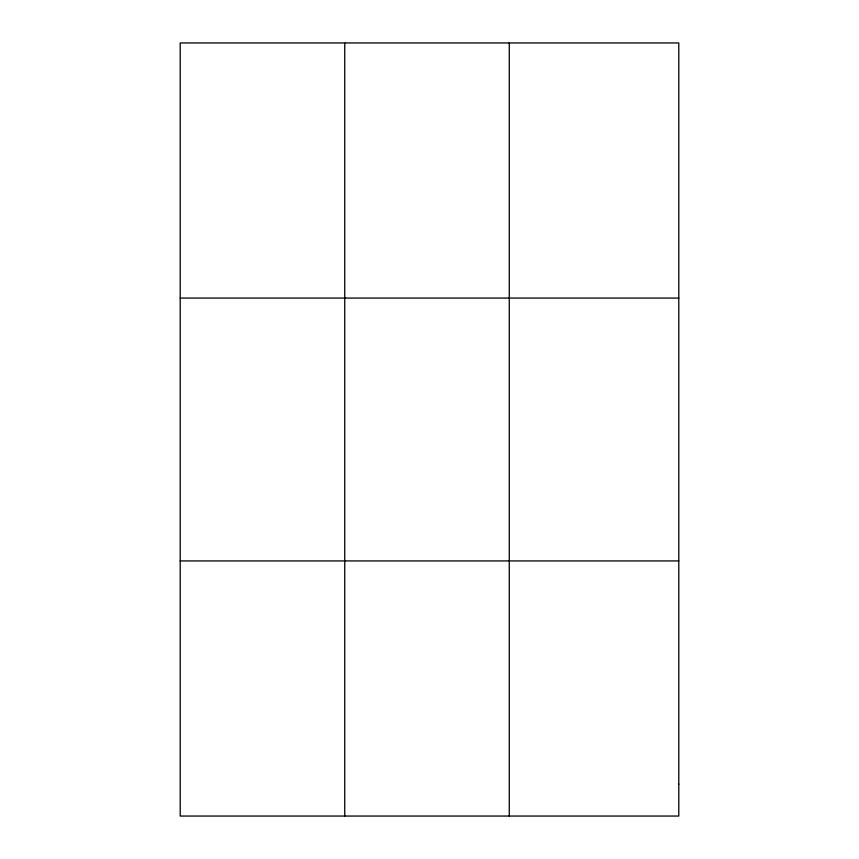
<?xml version="1.0" encoding="UTF-8"?>
<svg xmlns="http://www.w3.org/2000/svg" width="859" height="859" viewBox="0 0 859 859"><rect width="100%" height="100%" fill="white"/><g stroke="black" fill="none" stroke-linecap="round" stroke-linejoin="round"><path stroke-width="1.29" d="M344.738 816.05L344.738 42.95M509.269 816.05L509.269 42.95M180.207 298.073L678.793 298.073M180.207 560.927L678.793 560.927M678.793 784.16L678.793 816.05L180.207 816.05L180.207 42.95L678.793 42.95L678.793 784.16"/></g></svg>
